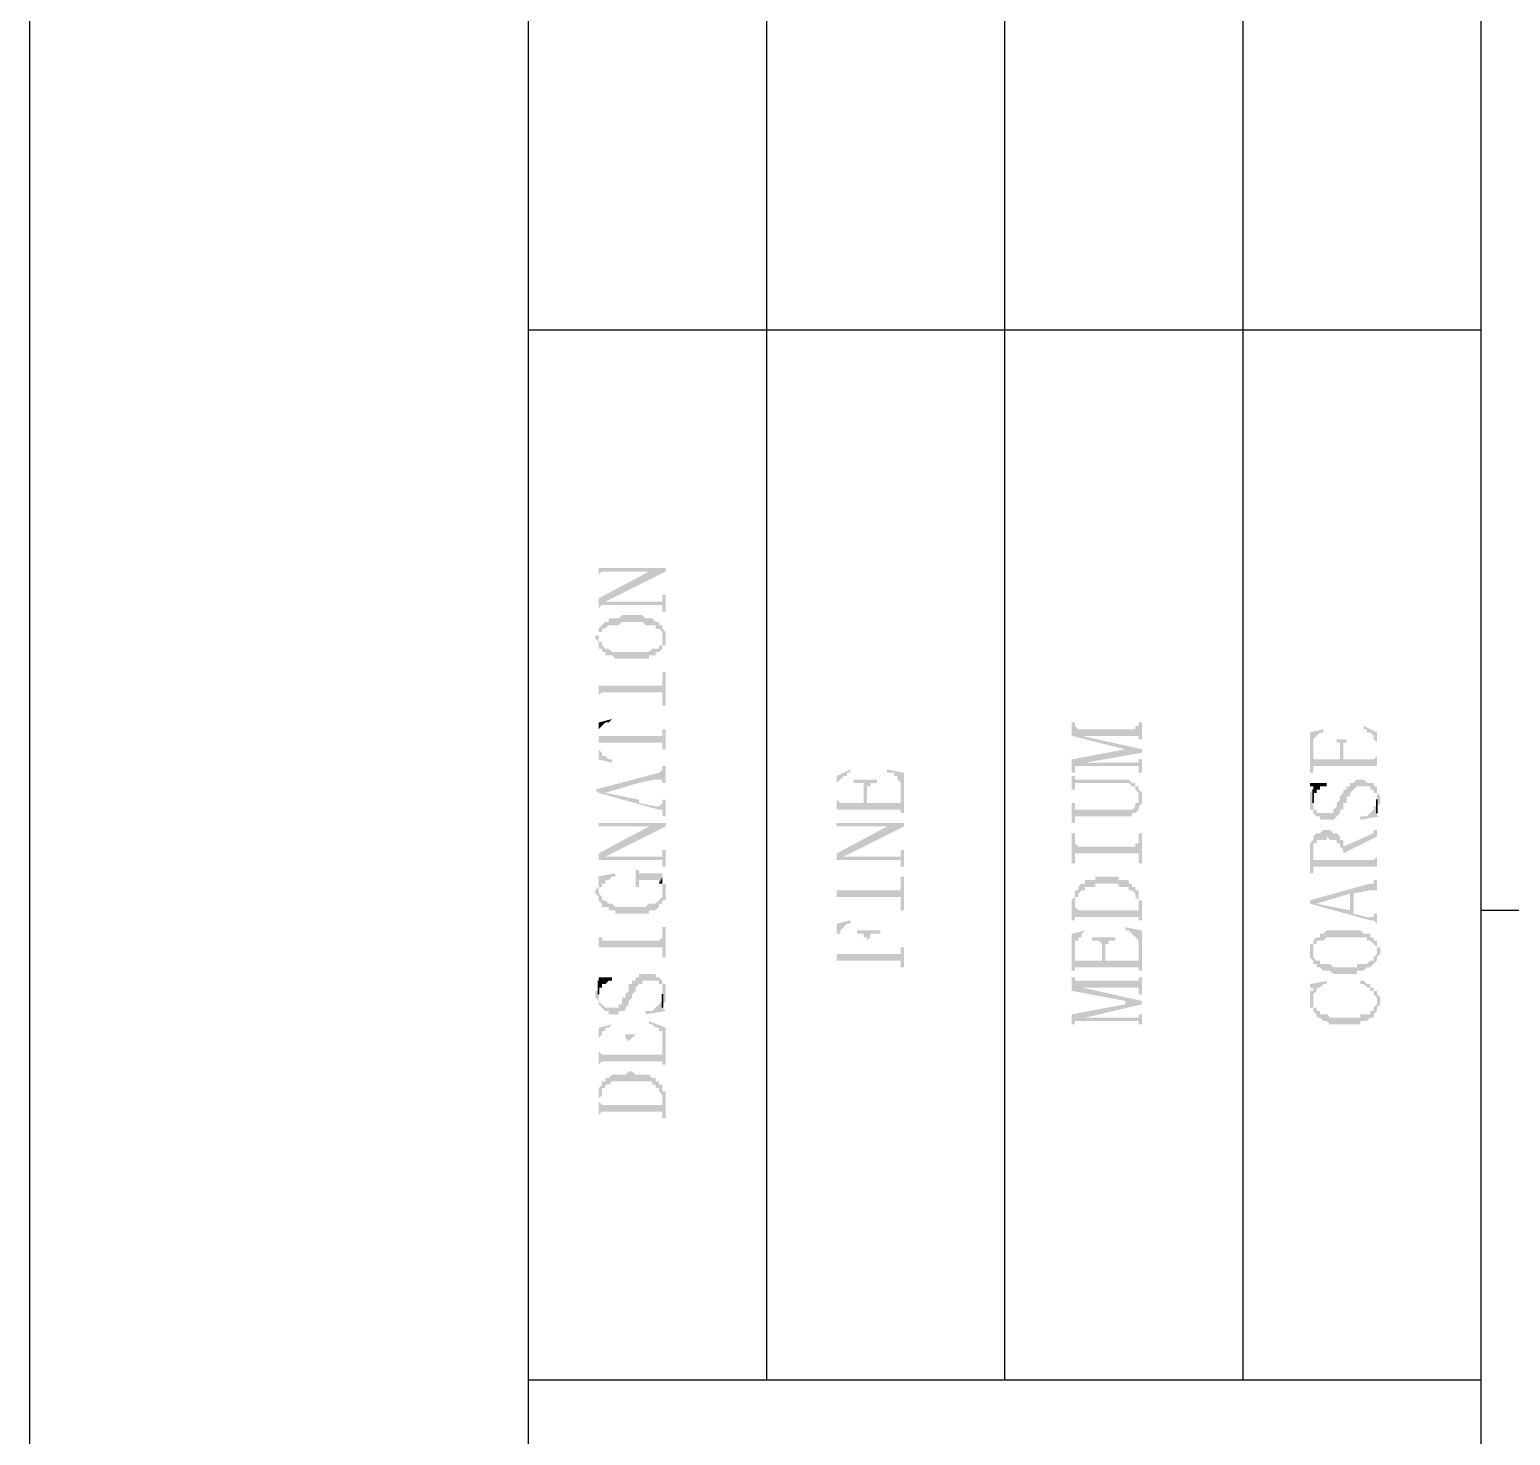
# Model space of a CAD drawing. Header units: millimetres. Extents: x 7018 to 13530, y 4187 to 5692.
# Drawn here: x 7965.94 to 7985.86, y 5168.21 to 5187.12 of the extents above; entities that cross this region are included whole.
import ezdxf

# ---------------------------------------------------------------- set-up
doc = ezdxf.new("R2010")
doc.units = ezdxf.units.MM

msp = doc.modelspace()

# ---------------------------------------------------------------- hatches: boundary and pattern name
at = {"transparency": 33554559}
for points in [[(7973.598, 5179.971), (7973.598, 5179.745), (7973.598, 5179.79), (7973.598, 5179.79), (7973.643, 5179.835), (7974.501, 5179.835), (7974.501, 5179.881), (7973.598, 5179.881)], [(7973.598, 5179.474), (7973.598, 5179.294), (7973.598, 5179.339), (7973.598, 5179.339), (7973.643, 5179.384), (7973.643, 5179.384), (7973.688, 5179.429), (7974.501, 5179.835), (7974.275, 5179.835)], [(7973.643, 5179.384), (7974.456, 5179.384), (7974.456, 5179.339), (7974.456, 5179.294), (7974.501, 5179.294), (7974.501, 5179.519), (7974.456, 5179.519), (7974.456, 5179.429), (7973.688, 5179.429)], [(7973.598, 5179.068), (7973.598, 5178.933), (7973.598, 5178.978), (7973.598, 5179.023), (7973.643, 5179.023), (7973.643, 5179.068), (7973.688, 5179.068), (7973.733, 5179.113), (7973.869, 5179.113), (7973.914, 5179.158), (7974.185, 5179.158), (7974.23, 5179.113), (7974.365, 5179.113), (7974.365, 5179.068), (7974.41, 5179.068), (7974.456, 5179.023), (7974.456, 5178.978), (7974.456, 5178.933), (7974.456, 5179.068), (7974.456, 5179.113), (7974.41, 5179.113), (7974.41, 5179.158), (7974.365, 5179.158), (7974.32, 5179.204), (7974.23, 5179.204), (7974.185, 5179.249), (7973.914, 5179.249), (7973.869, 5179.204), (7973.733, 5179.204), (7973.733, 5179.158), (7973.688, 5179.158), (7973.643, 5179.113), (7973.643, 5179.113)], [(7973.553, 5178.933), (7973.553, 5178.933), (7973.598, 5178.888), (7973.598, 5178.843), (7973.598, 5178.797), (7973.643, 5178.797), (7973.643, 5178.752), (7973.688, 5178.752), (7973.688, 5178.707), (7973.779, 5178.707), (7973.824, 5178.662), (7974.275, 5178.662), (7974.275, 5178.707), (7974.365, 5178.707), (7974.365, 5178.752), (7974.41, 5178.752), (7974.456, 5178.797), (7974.456, 5178.843), (7974.501, 5178.843), (7974.501, 5178.888), (7974.501, 5178.933), (7974.501, 5178.978), (7974.501, 5179.023), (7974.501, 5179.023), (7974.456, 5179.068), (7974.456, 5178.933), (7974.456, 5178.888), (7974.456, 5178.843), (7974.41, 5178.843), (7974.41, 5178.797), (7974.32, 5178.797), (7974.275, 5178.752), (7973.779, 5178.752), (7973.733, 5178.797), (7973.688, 5178.797), (7973.643, 5178.843), (7973.643, 5178.888), (7973.598, 5178.888), (7973.598, 5178.933), (7973.598, 5179.068), (7973.598, 5179.023), (7973.598, 5178.978), (7973.553, 5178.978)], [(7973.598, 5178.481), (7973.598, 5178.03), (7973.598, 5178.166), (7973.598, 5178.166), (7973.643, 5178.211), (7974.456, 5178.211), (7974.456, 5178.03), (7974.501, 5178.03), (7974.501, 5178.481), (7974.456, 5178.481), (7974.456, 5178.346), (7974.456, 5178.301), (7973.598, 5178.301)], [(7973.598, 5177.804), (7973.598, 5177.669), (7973.598, 5177.714), (7973.643, 5177.759), (7973.643, 5177.759), (7973.688, 5177.804), (7973.733, 5177.804), (7973.779, 5177.85), (7973.779, 5177.85)], [(7973.598, 5177.804), (7973.598, 5177.308), (7973.779, 5177.263), (7973.779, 5177.308), (7973.733, 5177.308), (7973.688, 5177.353), (7973.643, 5177.353), (7973.643, 5177.398), (7973.643, 5177.398), (7973.598, 5177.443), (7973.598, 5177.669)], [(7973.598, 5177.669), (7973.598, 5177.489), (7973.598, 5177.534), (7974.456, 5177.534), (7974.456, 5177.489), (7974.456, 5177.443), (7974.501, 5177.443), (7974.501, 5177.714), (7974.456, 5177.714), (7974.456, 5177.669), (7974.456, 5177.624), (7973.598, 5177.624)], [(7979.962, 5177.804), (7979.962, 5177.624), (7980.684, 5177.443), (7980.684, 5177.443), (7980.909, 5177.398), (7980.909, 5177.443), (7980.097, 5177.624), (7980.097, 5177.624), (7980.052, 5177.714), (7980.052, 5177.714), (7980.007, 5177.759), (7980.007, 5177.804), (7980.007, 5177.804)], [(7980.052, 5177.714), (7980.097, 5177.624), (7980.864, 5177.624), (7980.864, 5177.579), (7980.909, 5177.579), (7980.909, 5177.804), (7980.864, 5177.804), (7980.864, 5177.759), (7980.819, 5177.759), (7980.819, 5177.714)], [(7983.166, 5177.669), (7983.166, 5177.127), (7983.211, 5177.127), (7983.211, 5177.534), (7983.211, 5177.579), (7983.211, 5177.579), (7983.256, 5177.624), (7983.256, 5177.624), (7983.302, 5177.669), (7983.347, 5177.669), (7983.347, 5177.714), (7983.347, 5177.714)], [(7983.888, 5177.714), (7983.933, 5177.714), (7983.933, 5177.669), (7983.978, 5177.669), (7984.024, 5177.624), (7984.024, 5177.579), (7984.024, 5177.579), (7984.069, 5177.534), (7984.069, 5177.127), (7984.069, 5177.669), (7983.888, 5177.759)], [(7983.211, 5177.173), (7983.211, 5177.218), (7984.069, 5177.218), (7984.069, 5177.173), (7984.069, 5177.353), (7984.069, 5177.353), (7984.024, 5177.308), (7983.617, 5177.308), (7983.617, 5177.443), (7983.572, 5177.308), (7983.211, 5177.308), (7983.211, 5177.489)], [(7983.437, 5177.579), (7983.527, 5177.579), (7983.527, 5177.534), (7983.572, 5177.534), (7983.572, 5177.308), (7983.617, 5177.443), (7983.617, 5177.489), (7983.617, 5177.534), (7983.663, 5177.534), (7983.663, 5177.579), (7983.753, 5177.579)], [(7979.962, 5177.308), (7979.962, 5177.127), (7980.007, 5177.127), (7980.007, 5177.173), (7980.007, 5177.218), (7980.052, 5177.218), (7980.142, 5177.263), (7980.909, 5177.398), (7980.684, 5177.443)], [(7980.052, 5177.218), (7980.864, 5177.218), (7980.864, 5177.173), (7980.864, 5177.127), (7980.909, 5177.127), (7980.909, 5177.308), (7980.864, 5177.308), (7980.864, 5177.263), (7980.142, 5177.263)], [(7973.553, 5176.902), (7973.598, 5176.857), (7973.688, 5176.857), (7974.14, 5176.992), (7974.14, 5176.766), (7974.14, 5176.992), (7974.365, 5177.037), (7974.456, 5177.037), (7974.456, 5176.992), (7974.501, 5176.992), (7974.501, 5177.218), (7974.456, 5177.218), (7974.456, 5177.173), (7974.456, 5177.173), (7974.41, 5177.127), (7974.41, 5177.127)], [(7976.802, 5177.082), (7976.802, 5176.586), (7976.802, 5176.947), (7976.802, 5176.992), (7976.848, 5177.037), (7976.848, 5177.037), (7976.893, 5177.082), (7976.938, 5177.082), (7976.938, 5177.127), (7976.983, 5177.127), (7976.983, 5177.173)], [(7977.479, 5177.127), (7977.57, 5177.127), (7977.57, 5177.082), (7977.615, 5177.082), (7977.615, 5177.037), (7977.615, 5177.037), (7977.66, 5176.992), (7977.66, 5176.586), (7977.705, 5176.586), (7977.705, 5177.127), (7977.479, 5177.173)], [(7973.598, 5176.857), (7974.41, 5176.631), (7974.456, 5176.631), (7974.456, 5176.586), (7974.456, 5176.541), (7974.501, 5176.541), (7974.501, 5176.766), (7974.456, 5176.766), (7974.456, 5176.721), (7974.456, 5176.721), (7974.41, 5176.676), (7974.365, 5176.676), (7974.14, 5176.721), (7974.14, 5176.992), (7974.14, 5176.766), (7973.688, 5176.857), (7973.688, 5176.857)], [(7976.802, 5176.586), (7976.802, 5176.631), (7977.66, 5176.631), (7977.66, 5176.586), (7977.66, 5176.766), (7977.66, 5176.721), (7977.209, 5176.721), (7977.209, 5176.902), (7977.164, 5176.721), (7976.848, 5176.721), (7976.802, 5176.766), (7976.802, 5176.947)], [(7977.028, 5177.037), (7977.028, 5176.992), (7977.164, 5176.992), (7977.164, 5176.947), (7977.164, 5176.902), (7977.164, 5176.721), (7977.209, 5176.902), (7977.209, 5176.947), (7977.254, 5176.947), (7977.254, 5176.992), (7977.344, 5176.992), (7977.344, 5177.037)], [(7979.962, 5177.082), (7979.962, 5176.902), (7980.007, 5176.902), (7980.007, 5176.947), (7980.007, 5176.992), (7980.729, 5176.992), (7980.774, 5176.947), (7980.819, 5176.947), (7980.819, 5176.902), (7980.819, 5176.902), (7980.864, 5176.857), (7980.864, 5176.812), (7980.864, 5176.947), (7980.819, 5176.947), (7980.819, 5176.992), (7980.774, 5176.992), (7980.729, 5177.037), (7980.007, 5177.037), (7980.007, 5177.082), (7980.007, 5177.082)], [(7979.962, 5176.721), (7979.962, 5176.45), (7980.007, 5176.45), (7980.007, 5176.496), (7980.007, 5176.541), (7980.774, 5176.541), (7980.774, 5176.586), (7980.819, 5176.586), (7980.864, 5176.631), (7980.864, 5176.676), (7980.864, 5176.676), (7980.909, 5176.721), (7980.909, 5176.766), (7980.909, 5176.812), (7980.909, 5176.857), (7980.864, 5176.902), (7980.864, 5176.766), (7980.864, 5176.721), (7980.819, 5176.721), (7980.819, 5176.676), (7980.819, 5176.676), (7980.774, 5176.631), (7980.007, 5176.631), (7980.007, 5176.721)], [(7983.166, 5176.766), (7983.166, 5176.676), (7983.166, 5176.631), (7983.211, 5176.631), (7983.211, 5176.586), (7983.211, 5176.586), (7983.256, 5176.541), (7983.302, 5176.541), (7983.302, 5176.496), (7983.482, 5176.496), (7983.527, 5176.541), (7983.527, 5176.541), (7983.572, 5176.586), (7983.572, 5176.631), (7983.617, 5176.631), (7983.617, 5176.721), (7983.663, 5176.721), (7983.663, 5176.812), (7983.708, 5176.812), (7983.708, 5176.857), (7983.708, 5176.857), (7983.753, 5176.902), (7983.753, 5176.902), (7983.798, 5176.947), (7983.978, 5176.947), (7983.978, 5176.902), (7984.024, 5176.902), (7984.024, 5176.857), (7984.069, 5176.857), (7984.069, 5176.812), (7984.069, 5176.631), (7984.069, 5176.676), (7984.069, 5176.676), (7984.114, 5176.721), (7984.114, 5176.766), (7984.114, 5176.812), (7984.114, 5176.812), (7984.069, 5176.857), (7984.069, 5176.902), (7984.069, 5176.947), (7984.024, 5176.947), (7984.024, 5176.992), (7983.933, 5176.992), (7983.888, 5177.037), (7983.798, 5177.037), (7983.753, 5176.992), (7983.708, 5176.992), (7983.708, 5176.947), (7983.663, 5176.947), (7983.663, 5176.902), (7983.617, 5176.902), (7983.617, 5176.857), (7983.617, 5176.857), (7983.572, 5176.812), (7983.572, 5176.766), (7983.572, 5176.766), (7983.527, 5176.721), (7983.527, 5176.676), (7983.527, 5176.676), (7983.482, 5176.631), (7983.482, 5176.586), (7983.256, 5176.586), (7983.256, 5176.631), (7983.211, 5176.631), (7983.211, 5176.676), (7983.211, 5176.721), (7983.211, 5176.902), (7983.166, 5176.857), (7983.166, 5176.812)], [(7983.166, 5176.992), (7983.166, 5176.947), (7983.211, 5176.947), (7983.211, 5176.812), (7983.211, 5176.857), (7983.256, 5176.857), (7983.256, 5176.902), (7983.302, 5176.902), (7983.302, 5176.947), (7983.392, 5176.947), (7983.392, 5176.992)], [(7983.843, 5176.496), (7983.843, 5176.496), (7984.114, 5176.541), (7984.069, 5176.541), (7984.069, 5176.586), (7984.069, 5176.721), (7984.069, 5176.676), (7984.024, 5176.676), (7984.024, 5176.631), (7984.024, 5176.631), (7983.978, 5176.586), (7983.978, 5176.586), (7983.933, 5176.541), (7983.843, 5176.541)], [(7973.598, 5176.541), (7973.598, 5176.315), (7973.598, 5176.405), (7974.501, 5176.405), (7974.501, 5176.45), (7973.598, 5176.45)], [(7976.802, 5176.541), (7976.802, 5176.315), (7976.802, 5176.36), (7976.802, 5176.405), (7977.705, 5176.405), (7977.705, 5176.45), (7976.802, 5176.45)], [(7973.598, 5176.044), (7973.598, 5175.864), (7973.598, 5175.954), (7973.643, 5175.954), (7973.688, 5175.999), (7974.501, 5176.405), (7974.275, 5176.405)], [(7976.802, 5176.044), (7976.802, 5175.864), (7976.802, 5175.909), (7976.802, 5175.954), (7976.848, 5175.954), (7976.893, 5175.999), (7977.705, 5176.405), (7977.479, 5176.405)], [(7979.962, 5176.315), (7979.962, 5175.909), (7980.007, 5175.909), (7980.007, 5176.044), (7980.864, 5176.044), (7980.864, 5175.909), (7980.909, 5175.909), (7980.909, 5176.315), (7980.864, 5176.315), (7980.864, 5176.18), (7980.819, 5176.18), (7980.819, 5176.135), (7980.052, 5176.135), (7980.007, 5176.18), (7980.007, 5176.315)], [(7983.166, 5176.089), (7983.166, 5175.774), (7983.211, 5175.774), (7983.211, 5176.089), (7983.211, 5176.18), (7983.256, 5176.18), (7983.256, 5176.225), (7983.392, 5176.225), (7983.392, 5176.27), (7983.392, 5176.27), (7983.437, 5176.225), (7983.527, 5176.225), (7983.527, 5176.18), (7983.572, 5176.18), (7983.572, 5176.135), (7983.572, 5176.135), (7983.617, 5176.089), (7983.617, 5175.954), (7983.617, 5176.225), (7983.572, 5176.225), (7983.572, 5176.27), (7983.572, 5176.27), (7983.527, 5176.315), (7983.482, 5176.315), (7983.437, 5176.36), (7983.347, 5176.36), (7983.302, 5176.315), (7983.256, 5176.315), (7983.211, 5176.27), (7983.211, 5176.225), (7983.211, 5176.225), (7983.166, 5176.18), (7983.166, 5176.135), (7983.166, 5176.135)], [(7983.617, 5176.135), (7983.617, 5176.044), (7984.069, 5176.27), (7984.069, 5176.405), (7984.069, 5176.36), (7984.024, 5176.36), (7984.024, 5176.315), (7984.024, 5176.315)], [(7983.211, 5175.819), (7983.211, 5175.864), (7984.069, 5175.864), (7984.069, 5175.774), (7984.069, 5176.044), (7984.069, 5175.999), (7984.069, 5175.999), (7984.024, 5175.954), (7983.617, 5175.954), (7983.617, 5176.18), (7983.617, 5176.225), (7983.617, 5175.954), (7983.211, 5175.954), (7983.211, 5176.044)], [(7973.643, 5175.954), (7974.456, 5175.954), (7974.456, 5175.864), (7974.501, 5175.864), (7974.501, 5176.089), (7974.456, 5176.089), (7974.456, 5176.044), (7974.456, 5175.999), (7973.688, 5175.999)], [(7976.848, 5175.954), (7977.66, 5175.954), (7977.66, 5175.864), (7977.705, 5175.864), (7977.705, 5176.089), (7977.66, 5176.089), (7977.66, 5176.044), (7977.66, 5175.999), (7976.893, 5175.999)], [(7973.553, 5175.728), (7973.598, 5175.728), (7973.598, 5175.683), (7973.598, 5175.548), (7973.598, 5175.593), (7973.643, 5175.593), (7973.643, 5175.638), (7973.688, 5175.638), (7973.688, 5175.683), (7973.733, 5175.683), (7973.779, 5175.728), (7973.824, 5175.728), (7973.824, 5175.774)], [(7974.095, 5175.819), (7974.095, 5175.593), (7974.14, 5175.593), (7974.14, 5175.638), (7974.14, 5175.683), (7974.41, 5175.683), (7974.41, 5175.638), (7974.456, 5175.728), (7974.456, 5175.774), (7974.14, 5175.774), (7974.14, 5175.819), (7974.14, 5175.819)], [(7974.41, 5175.638), (7974.456, 5175.638), (7974.456, 5175.548), (7974.456, 5175.683), (7974.456, 5175.728)], [(7976.802, 5175.728), (7976.802, 5175.277), (7976.802, 5175.412), (7976.802, 5175.458), (7977.66, 5175.458), (7977.66, 5175.277), (7977.705, 5175.277), (7977.705, 5175.728), (7977.66, 5175.728), (7977.66, 5175.593), (7977.66, 5175.548), (7976.802, 5175.548), (7976.802, 5175.593)], [(7979.962, 5175.367), (7979.962, 5175.142), (7980.007, 5175.142), (7980.007, 5175.367), (7980.007, 5175.412), (7980.007, 5175.458), (7980.052, 5175.458), (7980.052, 5175.503), (7980.052, 5175.503), (7980.097, 5175.548), (7980.142, 5175.548), (7980.142, 5175.593), (7980.278, 5175.593), (7980.278, 5175.638), (7980.594, 5175.638), (7980.594, 5175.593), (7980.729, 5175.593), (7980.729, 5175.548), (7980.774, 5175.548), (7980.819, 5175.503), (7980.819, 5175.458), (7980.819, 5175.458), (7980.864, 5175.412), (7980.864, 5175.142), (7980.909, 5175.142), (7980.909, 5175.367), (7980.909, 5175.412), (7980.864, 5175.412), (7980.864, 5175.503), (7980.864, 5175.548), (7980.819, 5175.548), (7980.819, 5175.593), (7980.774, 5175.593), (7980.774, 5175.638), (7980.729, 5175.638), (7980.729, 5175.683), (7980.594, 5175.683), (7980.594, 5175.728), (7980.278, 5175.728), (7980.278, 5175.683), (7980.142, 5175.683), (7980.142, 5175.638), (7980.097, 5175.638), (7980.052, 5175.593), (7980.052, 5175.548), (7980.007, 5175.548), (7980.007, 5175.503), (7980.007, 5175.458), (7980.007, 5175.458), (7979.962, 5175.412), (7979.962, 5175.412)], [(7983.166, 5175.412), (7983.166, 5175.367), (7983.256, 5175.367), (7983.708, 5175.503), (7983.708, 5175.277), (7983.753, 5175.503), (7983.978, 5175.548), (7984.069, 5175.548), (7984.069, 5175.503), (7984.069, 5175.728), (7984.069, 5175.683), (7984.024, 5175.683), (7984.024, 5175.638), (7983.978, 5175.638)], [(7973.553, 5175.548), (7973.553, 5175.503), (7973.553, 5175.503), (7973.598, 5175.458), (7973.598, 5175.412), (7973.598, 5175.412), (7973.643, 5175.367), (7973.643, 5175.322), (7973.733, 5175.322), (7973.733, 5175.277), (7973.824, 5175.277), (7973.824, 5175.232), (7974.275, 5175.232), (7974.275, 5175.277), (7974.365, 5175.277), (7974.41, 5175.322), (7974.41, 5175.367), (7974.456, 5175.367), (7974.456, 5175.412), (7974.501, 5175.412), (7974.501, 5175.458), (7974.501, 5175.548), (7974.501, 5175.593), (7974.501, 5175.638), (7974.456, 5175.638), (7974.456, 5175.503), (7974.456, 5175.458), (7974.456, 5175.458), (7974.41, 5175.412), (7974.41, 5175.412), (7974.365, 5175.367), (7974.275, 5175.367), (7974.23, 5175.322), (7973.824, 5175.322), (7973.779, 5175.367), (7973.733, 5175.367), (7973.688, 5175.412), (7973.643, 5175.412), (7973.643, 5175.458), (7973.643, 5175.458), (7973.598, 5175.503), (7973.598, 5175.638), (7973.598, 5175.593), (7973.598, 5175.593)], [(7983.166, 5175.367), (7983.978, 5175.142), (7984.024, 5175.142), (7984.069, 5175.097), (7984.069, 5175.051), (7984.069, 5175.277), (7984.069, 5175.232), (7984.024, 5175.232), (7984.024, 5175.187), (7983.933, 5175.187), (7983.753, 5175.232), (7983.753, 5175.503), (7983.708, 5175.277), (7983.256, 5175.367), (7983.256, 5175.367)], [(7980.007, 5175.142), (7980.007, 5175.187), (7980.864, 5175.187), (7980.864, 5175.142), (7980.864, 5175.322), (7980.864, 5175.277), (7980.052, 5175.277), (7980.007, 5175.322), (7980.007, 5175.367)], [(7976.802, 5175.097), (7976.802, 5174.51), (7976.802, 5174.871), (7976.802, 5174.961), (7976.848, 5174.961), (7976.848, 5175.006), (7976.848, 5175.006), (7976.893, 5175.051), (7976.893, 5175.051), (7976.938, 5175.097), (7976.983, 5175.097), (7976.983, 5175.142)], [(7973.598, 5175.051), (7973.598, 5174.645), (7973.598, 5174.781), (7974.456, 5174.781), (7974.456, 5174.645), (7974.501, 5174.645), (7974.501, 5175.051), (7974.456, 5175.051), (7974.456, 5174.916), (7974.456, 5174.916), (7974.41, 5174.871), (7973.643, 5174.871), (7973.643, 5174.916), (7973.598, 5174.916)], [(7977.073, 5175.006), (7977.073, 5174.961), (7977.164, 5174.961), (7977.164, 5174.916), (7977.209, 5174.916), (7977.209, 5174.69), (7977.209, 5174.871), (7977.209, 5174.871), (7977.254, 5174.916), (7977.254, 5174.961), (7977.389, 5174.961), (7977.389, 5175.006)], [(7979.962, 5174.961), (7979.962, 5174.465), (7980.007, 5174.465), (7980.007, 5174.826), (7980.007, 5174.871), (7980.052, 5174.871), (7980.052, 5174.916), (7980.097, 5174.916), (7980.097, 5174.961), (7980.097, 5174.961), (7980.142, 5175.006), (7980.187, 5175.006), (7980.142, 5175.006)], [(7980.233, 5174.916), (7980.233, 5174.871), (7980.323, 5174.871), (7980.368, 5174.826), (7980.368, 5174.781), (7980.368, 5174.6), (7980.413, 5174.781), (7980.413, 5174.826), (7980.458, 5174.826), (7980.458, 5174.871), (7980.548, 5174.871), (7980.548, 5174.916)], [(7980.684, 5175.006), (7980.729, 5175.006), (7980.774, 5174.961), (7980.774, 5174.961), (7980.819, 5174.916), (7980.819, 5174.916), (7980.864, 5174.871), (7980.864, 5174.826), (7980.864, 5174.465), (7980.909, 5174.465), (7980.909, 5175.006), (7980.684, 5175.051)], [(7983.211, 5174.826), (7983.211, 5174.735), (7983.211, 5174.781), (7983.211, 5174.826), (7983.256, 5174.826), (7983.256, 5174.871), (7983.347, 5174.871), (7983.392, 5174.916), (7983.933, 5174.916), (7983.933, 5174.871), (7983.978, 5174.871), (7984.024, 5174.826), (7984.024, 5174.826), (7984.069, 5174.781), (7984.069, 5174.735), (7984.069, 5174.871), (7984.024, 5174.871), (7984.024, 5174.916), (7983.978, 5174.916), (7983.978, 5174.961), (7983.888, 5174.961), (7983.843, 5175.006), (7983.392, 5175.006), (7983.347, 5174.961), (7983.302, 5174.961), (7983.302, 5174.916), (7983.256, 5174.916), (7983.211, 5174.871), (7983.211, 5174.871)], [(7976.802, 5174.555), (7976.802, 5174.6), (7977.66, 5174.6), (7977.66, 5174.51), (7977.705, 5174.51), (7977.705, 5174.781), (7977.66, 5174.781), (7977.66, 5174.735), (7977.66, 5174.69), (7977.209, 5174.69), (7977.209, 5174.871), (7977.209, 5174.69), (7976.802, 5174.69), (7976.802, 5174.871)], [(7980.007, 5174.465), (7980.007, 5174.51), (7980.864, 5174.51), (7980.864, 5174.465), (7980.864, 5174.645), (7980.864, 5174.6), (7980.413, 5174.6), (7980.413, 5174.781), (7980.368, 5174.6), (7980.007, 5174.6), (7980.007, 5174.645), (7980.007, 5174.826)], [(7983.166, 5174.735), (7983.166, 5174.69), (7983.166, 5174.645), (7983.166, 5174.645), (7983.211, 5174.6), (7983.211, 5174.555), (7983.256, 5174.555), (7983.256, 5174.51), (7983.302, 5174.51), (7983.347, 5174.465), (7983.437, 5174.465), (7983.482, 5174.42), (7983.798, 5174.42), (7983.798, 5174.465), (7983.888, 5174.465), (7983.933, 5174.51), (7983.978, 5174.51), (7984.024, 5174.555), (7984.024, 5174.555), (7984.069, 5174.6), (7984.069, 5174.645), (7984.069, 5174.645), (7984.114, 5174.69), (7984.114, 5174.735), (7984.114, 5174.781), (7984.069, 5174.781), (7984.069, 5174.826), (7984.069, 5174.735), (7984.069, 5174.69), (7984.069, 5174.69), (7984.024, 5174.645), (7984.024, 5174.6), (7983.978, 5174.6), (7983.933, 5174.555), (7983.798, 5174.555), (7983.798, 5174.51), (7983.482, 5174.51), (7983.437, 5174.555), (7983.302, 5174.555), (7983.302, 5174.6), (7983.256, 5174.6), (7983.211, 5174.645), (7983.211, 5174.69), (7983.211, 5174.826), (7983.166, 5174.826), (7983.166, 5174.781)], [(7973.553, 5174.149), (7973.553, 5174.104), (7973.553, 5174.104), (7973.598, 5174.058), (7973.598, 5174.013), (7973.598, 5174.013), (7973.643, 5173.968), (7973.643, 5173.968), (7973.688, 5173.923), (7973.733, 5173.923), (7973.733, 5173.878), (7973.869, 5173.878), (7973.869, 5173.923), (7973.959, 5173.923), (7973.959, 5173.968), (7973.959, 5173.968), (7974.004, 5174.013), (7974.004, 5174.058), (7974.004, 5174.058), (7974.049, 5174.104), (7974.049, 5174.149), (7974.049, 5174.149), (7974.095, 5174.194), (7974.095, 5174.239), (7974.095, 5174.239), (7974.14, 5174.284), (7974.185, 5174.284), (7974.185, 5174.329), (7974.41, 5174.329), (7974.41, 5174.284), (7974.456, 5174.284), (7974.456, 5174.239), (7974.456, 5174.013), (7974.501, 5174.058), (7974.501, 5174.149), (7974.501, 5174.239), (7974.501, 5174.284), (7974.456, 5174.284), (7974.456, 5174.329), (7974.456, 5174.329), (7974.41, 5174.374), (7974.365, 5174.374), (7974.365, 5174.42), (7974.14, 5174.42), (7974.14, 5174.374), (7974.095, 5174.374), (7974.095, 5174.329), (7974.049, 5174.329), (7974.049, 5174.284), (7974.004, 5174.284), (7974.004, 5174.194), (7974.004, 5174.194), (7973.959, 5174.149), (7973.959, 5174.104), (7973.914, 5174.104), (7973.914, 5174.058), (7973.914, 5174.013), (7973.869, 5174.013), (7973.869, 5173.968), (7973.688, 5173.968), (7973.643, 5174.013), (7973.643, 5174.013), (7973.598, 5174.058), (7973.598, 5174.284), (7973.598, 5174.239), (7973.598, 5174.194), (7973.553, 5174.194)], [(7973.553, 5174.374), (7973.598, 5174.374), (7973.598, 5174.329), (7973.598, 5174.194), (7973.598, 5174.239), (7973.643, 5174.239), (7973.643, 5174.284), (7973.688, 5174.284), (7973.733, 5174.329), (7973.779, 5174.329), (7973.779, 5174.374), (7973.779, 5174.374)], [(7979.962, 5174.374), (7979.962, 5174.194), (7980.684, 5174.058), (7980.684, 5174.013), (7980.909, 5174.013), (7980.909, 5174.058), (7980.097, 5174.239), (7980.097, 5174.239), (7980.052, 5174.329), (7980.007, 5174.329), (7980.007, 5174.374), (7980.007, 5174.374)], [(7980.052, 5174.329), (7980.097, 5174.239), (7980.864, 5174.239), (7980.864, 5174.194), (7980.864, 5174.149), (7980.909, 5174.149), (7980.909, 5174.374), (7980.864, 5174.374), (7980.864, 5174.329), (7980.819, 5174.329)], [(7983.166, 5174.284), (7983.166, 5174.239), (7983.211, 5174.239), (7983.211, 5173.968), (7983.211, 5174.104), (7983.211, 5174.149), (7983.211, 5174.149), (7983.256, 5174.194), (7983.256, 5174.239), (7983.302, 5174.239), (7983.347, 5174.284), (7983.392, 5174.284), (7983.392, 5174.329)], [(7983.843, 5174.284), (7983.888, 5174.284), (7983.933, 5174.239), (7983.978, 5174.239), (7983.978, 5174.194), (7984.024, 5174.194), (7984.024, 5174.149), (7984.024, 5174.149), (7984.069, 5174.104), (7984.069, 5174.058), (7984.069, 5174.194), (7984.024, 5174.194), (7984.024, 5174.239), (7983.978, 5174.239), (7983.978, 5174.284), (7983.933, 5174.284), (7983.888, 5174.329), (7983.843, 5174.329)], [(7974.23, 5173.923), (7974.23, 5173.878), (7974.501, 5173.923), (7974.501, 5173.923), (7974.456, 5173.968), (7974.456, 5174.104), (7974.456, 5174.058), (7974.456, 5174.058), (7974.41, 5174.013), (7974.41, 5174.013), (7974.365, 5173.968), (7974.365, 5173.968), (7974.32, 5173.923), (7974.275, 5173.923)], [(7983.166, 5174.104), (7983.166, 5174.058), (7983.166, 5174.013), (7983.166, 5173.968), (7983.211, 5173.968), (7983.211, 5174.239), (7983.211, 5174.194), (7983.166, 5174.194), (7983.166, 5174.149)], [(7983.211, 5173.968), (7983.211, 5173.923), (7983.211, 5173.923), (7983.256, 5173.878), (7983.256, 5173.833), (7983.302, 5173.833), (7983.347, 5173.788), (7983.392, 5173.788), (7983.437, 5173.743), (7983.843, 5173.743), (7983.843, 5173.788), (7983.933, 5173.788), (7983.978, 5173.833), (7984.024, 5173.833), (7984.024, 5173.878), (7984.024, 5173.878), (7984.069, 5173.923), (7984.069, 5173.968), (7984.069, 5173.968), (7984.114, 5174.013), (7984.114, 5174.058), (7984.114, 5174.104), (7984.114, 5174.104), (7984.069, 5174.149), (7984.069, 5174.194), (7984.069, 5174.058), (7984.069, 5174.013), (7984.069, 5174.013), (7984.024, 5173.968), (7984.024, 5173.923), (7983.978, 5173.923), (7983.978, 5173.878), (7983.843, 5173.878), (7983.843, 5173.833), (7983.437, 5173.833), (7983.392, 5173.878), (7983.302, 5173.878), (7983.302, 5173.923), (7983.256, 5173.923), (7983.256, 5173.968), (7983.211, 5173.968), (7983.211, 5174.013), (7983.211, 5174.058), (7983.211, 5174.058)], [(7979.962, 5173.878), (7979.962, 5173.743), (7980.007, 5173.743), (7980.007, 5173.788), (7980.052, 5173.788), (7980.142, 5173.833), (7980.909, 5174.013), (7980.684, 5174.013)], [(7973.598, 5173.697), (7973.598, 5173.201), (7973.598, 5173.562), (7973.598, 5173.562), (7973.643, 5173.607), (7973.643, 5173.652), (7973.688, 5173.652), (7973.688, 5173.697), (7973.733, 5173.697), (7973.779, 5173.743), (7973.779, 5173.743)], [(7974.275, 5173.743), (7974.32, 5173.743), (7974.365, 5173.697), (7974.41, 5173.697), (7974.41, 5173.652), (7974.456, 5173.652), (7974.456, 5173.562), (7974.456, 5173.201), (7974.501, 5173.201), (7974.501, 5173.697), (7974.275, 5173.788)], [(7980.052, 5173.788), (7980.864, 5173.788), (7980.864, 5173.743), (7980.909, 5173.743), (7980.909, 5173.878), (7980.864, 5173.878), (7980.864, 5173.833), (7980.142, 5173.833)], [(7973.598, 5173.201), (7973.598, 5173.201), (7973.643, 5173.246), (7974.456, 5173.246), (7974.456, 5173.201), (7974.456, 5173.382), (7974.456, 5173.336), (7974.004, 5173.336), (7974.004, 5173.517), (7974.004, 5173.336), (7973.643, 5173.336), (7973.598, 5173.382), (7973.598, 5173.517)], [(7973.869, 5173.607), (7973.959, 5173.607), (7973.959, 5173.562), (7973.959, 5173.562), (7974.004, 5173.517), (7974.004, 5173.336), (7974.004, 5173.517), (7974.004, 5173.517), (7974.049, 5173.562), (7974.049, 5173.562), (7974.095, 5173.607), (7974.14, 5173.607)], [(7973.598, 5172.75), (7973.598, 5172.479), (7973.598, 5172.75), (7973.598, 5172.75), (7973.643, 5172.795), (7973.643, 5172.84), (7973.643, 5172.885), (7973.688, 5172.885), (7973.688, 5172.93), (7973.733, 5172.93), (7973.779, 5172.975), (7974.32, 5172.975), (7974.32, 5172.93), (7974.365, 5172.93), (7974.365, 5172.885), (7974.41, 5172.885), (7974.41, 5172.84), (7974.41, 5172.84), (7974.456, 5172.795), (7974.456, 5172.75), (7974.456, 5172.479), (7974.501, 5172.479), (7974.501, 5172.75), (7974.501, 5172.84), (7974.456, 5172.84), (7974.456, 5172.885), (7974.456, 5172.93), (7974.41, 5172.93), (7974.41, 5172.975), (7974.365, 5172.975), (7974.365, 5173.02), (7974.32, 5173.02), (7974.275, 5173.066), (7974.095, 5173.066), (7974.049, 5173.111), (7974.004, 5173.111), (7973.959, 5173.066), (7973.779, 5173.066), (7973.733, 5173.02), (7973.688, 5173.02), (7973.688, 5172.975), (7973.643, 5172.975), (7973.643, 5172.93), (7973.643, 5172.93), (7973.598, 5172.885), (7973.598, 5172.795)], [(7973.598, 5172.524), (7973.598, 5172.524), (7973.643, 5172.569), (7974.456, 5172.569), (7974.456, 5172.524), (7974.456, 5172.705), (7974.456, 5172.659), (7973.643, 5172.659), (7973.598, 5172.705), (7973.598, 5172.705)]]:
    msp.add_hatch(color=256, dxfattribs=at).paths.add_polyline_path(points)

# ---------------------------------------------------------------- linework, layer by layer
for p, q in [((7972.65, 5242.873), (7972.65, 4956.132)), ((7985.468, 5175.281), (8381.906, 5175.281))]:
    msp.add_line(p, q)
for points in [[(8385.944, 4951.873), (8385.944, 5248.873), (7965.944, 5248.873), (7965.944, 4951.873)], [(7983.211, 5176.902), (7983.211, 5176.721), (7983.211, 5176.766), (7983.211, 5176.902)], [(7984.069, 5176.721), (7984.069, 5176.586), (7984.069, 5176.631), (7984.069, 5176.766)], [(7973.598, 5174.284), (7973.598, 5174.149), (7973.598, 5174.329)], [(7974.456, 5174.104), (7974.456, 5173.968), (7974.456, 5174.013), (7974.456, 5174.149), (7974.456, 5174.149)]]:
    msp.add_lwpolyline(points, close=True)
for points in [[(7975.855, 5242.873), (7975.855, 5168.959)], [(7979.059, 5242.873), (7979.059, 5168.959)], [(7982.263, 5242.873), (7982.263, 5168.959)], [(7985.468, 5242.873), (7985.468, 4956.132)], [(7972.65, 5183.085), (7985.468, 5183.085)], [(7972.65, 5168.959), (7985.468, 5168.959)]]:
    msp.add_lwpolyline(points)

doc.saveas('drawing.dxf')
